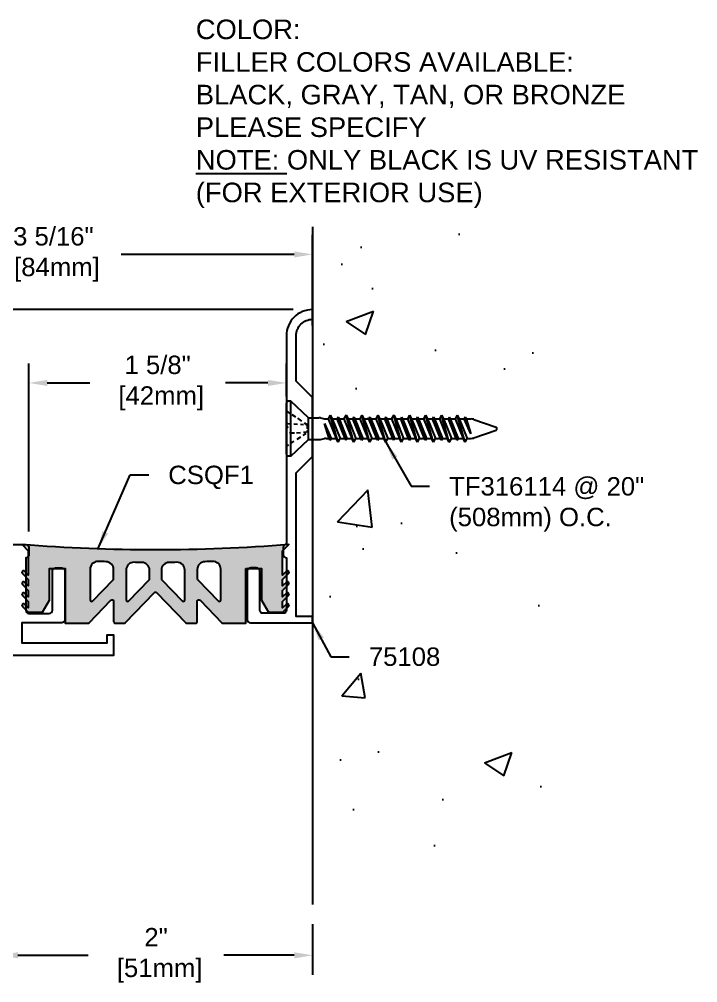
# Model space of a CAD drawing. Header units: inches. Extents: x -0.68 to 7.31, y -0.52 to 5.85.
# Drawn here: x 2.97 to 7.31, y -0.42 to 5.73 of the extents above; entities that cross this region are included whole.
import ezdxf

# ---------------------------------------------------------------- set-up
doc = ezdxf.new("R2010")
doc.units = ezdxf.units.IN
doc.header["$MEASUREMENT"] = 0
for name, color, linetype in [('Anchors', 4, 'Continuous'), ('Conditions', 1, 'Continuous'), ('Dimensions', 3, 'Continuous'), ('Fillers', 2, 'Continuous'), ('Metals', 7, 'Continuous'), ('Text', 2, 'Continuous')]:
    doc.layers.add(name, color=color, linetype=linetype)
doc.styles.add('ARIAL', font='arial.ttf')
doc.dimstyles.new('ARIAL', dxfattribs={"dimtxt": 0.1175, "dimasz": 0.1175, "dimexe": 0.125, "dimexo": 0.125, "dimgap": 0.125, "dimtad": 0, "dimtih": 1, "dimtoh": 1, "dimdec": 4, "dimzin": 0, "dimdsep": 46, "dimlunit": 4, "dimtxsty": 'ARIAL', "dimcen": 0.09, "dimadec": 0, "dimazin": 0, "dimtfac": 1, "dimtdec": 4, "dimtofl": 0, "dimtmove": 0, "dimatfit": 3, "dimfxl": 0, "dimfrac": 2, "dimtolj": 1, "dimtzin": 0, "dimarcsym": 0})

# ---------------------------------------------------------------- blocks, each defined once
blk = doc.blocks.new('*D1')
at = {"layer": 'Defpoints', "color": 0}
for p in [(2.8466, 0.0773), (4.8466, 0.0773), (2.8466, -0.247)]:
    blk.add_point(p, dxfattribs=at)
at = {"layer": 'Dimensions', "color": 0, "lineweight": -2}
for p, q in [((2.8466, -0.0477), (2.8466, -0.372)), ((4.8466, -0.0477), (4.8466, -0.372)), ((2.9641, -0.247), (3.4133, -0.247)), ((4.7291, -0.247), (4.2799, -0.247))]:
    blk.add_line(p, q, dxfattribs=at)
at = {"layer": 'Dimensions', "color": 0}
for points in [[(2.9641, -0.2274), (2.9641, -0.2666), (2.8466, -0.247)], [(4.7291, -0.2274), (4.7291, -0.2666), (4.8466, -0.247)]]:
    blk.add_solid(points, dxfattribs=at)
at = {"layer": 'Dimensions', "color": 0, "insert": (3.8466, -0.247), "char_height": 0.1175, "attachment_point": 5, "style": 'ARIAL'}
blk.add_mtext('\\A1;2"\\P [51mm]', dxfattribs=at)
blk = doc.blocks.new('*D3')
at = {"layer": 'Defpoints', "color": 0}
for p in [(1.5341, 4.2306), (4.8466, 3.6523), (1.5341, 2.0773)]:
    blk.add_point(p, dxfattribs=at)
at = {"layer": 'Dimensions', "color": 0, "lineweight": -2}
for p, q in [((1.5341, 2.2023), (1.5341, 4.3556)), ((4.8466, 3.7773), (4.8466, 4.3556)), ((1.6516, 4.2306), (2.757, 4.2306)), ((4.7291, 4.2306), (3.6237, 4.2306))]:
    blk.add_line(p, q, dxfattribs=at)
at = {"layer": 'Dimensions', "color": 0}
for points in [[(1.6516, 4.2502), (1.6516, 4.211), (1.5341, 4.2306)], [(4.7291, 4.2502), (4.7291, 4.211), (4.8466, 4.2306)]]:
    blk.add_solid(points, dxfattribs=at)
at = {"layer": 'Dimensions', "color": 0, "insert": (3.1903, 4.2306), "char_height": 0.1175, "attachment_point": 5, "style": 'ARIAL'}
blk.add_mtext('\\A1;3 5/16"\\P [84mm]', dxfattribs=at)
blk = doc.blocks.new('*D4')
at = {"layer": 'Defpoints', "color": 0}
for p in [(4.8466, 3.878), (-0.2271, 2.0773), (0.6192, 2.0773)]:
    blk.add_point(p, dxfattribs=at)
at = {"layer": 'Dimensions', "color": 0, "lineweight": -2}
for p, q in [((4.7216, 3.878), (-0.3521, 3.878)), ((-0.2271, 3.7605), (-0.2271, 3.164)), ((-0.2271, 2.1948), (-0.2271, 2.5656)), ((0.4942, 2.0773), (-0.3521, 2.0773))]:
    blk.add_line(p, q, dxfattribs=at)
at = {"layer": 'Dimensions', "color": 0}
for points in [[(-0.2467, 3.7605), (-0.2075, 3.7605), (-0.2271, 3.878)], [(-0.2467, 2.1948), (-0.2075, 2.1948), (-0.2271, 2.0773)]]:
    blk.add_solid(points, dxfattribs=at)
at = {"layer": 'Dimensions', "color": 0, "insert": (-0.2271, 2.8648), "char_height": 0.1175, "attachment_point": 5, "style": 'ARIAL'}
blk.add_mtext('\\A1;1 13/16"\\P [46mm]', dxfattribs=at)
blk = doc.blocks.new('*D8')
at = {"layer": 'Defpoints', "color": 0}
for p in [(4.6791, 3.4094), (4.6791, 3.1988), (3.0341, 2.3348)]:
    blk.add_point(p, dxfattribs=at)
at = {"layer": 'Dimensions', "color": 0, "lineweight": -2}
for p, q in [((3.0341, 2.4598), (3.0341, 3.5344)), ((4.6791, 3.3238), (4.6791, 3.5344)), ((3.1516, 3.4094), (3.4233, 3.4094)), ((4.5616, 3.4094), (4.2899, 3.4094))]:
    blk.add_line(p, q, dxfattribs=at)
at = {"layer": 'Dimensions', "color": 0}
for points in [[(3.1516, 3.429), (3.1516, 3.3898), (3.0341, 3.4094)], [(4.5616, 3.429), (4.5616, 3.3898), (4.6791, 3.4094)]]:
    blk.add_solid(points, dxfattribs=at)
at = {"layer": 'Dimensions', "color": 0, "insert": (3.8566, 3.4094), "char_height": 0.1175, "attachment_point": 5, "style": 'ARIAL'}
blk.add_mtext('\\A1;1 5/8"\\P [42mm]', dxfattribs=at)
blk = doc.blocks.new('75108')
blk.add_lwpolyline([(-2.9791, -4.2993, 0.414214), (-2.9991, -4.3193), (-2.9991, -4.6293, 0.414214), (-2.9791, -4.6493), (-2.5816, -4.6493), (-2.5816, -4.6093), (-2.6871, -4.6093), (-2.6871, -3.6928), (-2.5816, -3.5873), (-2.5816, -3.2113), (-2.6871, -3.1058), (-2.6871, -2.8163, -0.414214), (-2.5821, -2.7113), (-2.5816, -2.7113), (-2.5816, -2.6493), (-2.5821, -2.6493, 0.414214), (-2.7491, -2.8163), (-2.7491, -3.3893), (-2.7391, -3.3993), (-2.7491, -3.4093), (-2.7491, -4.1493), (-2.7496, -4.1493, 0.414214), (-2.7691, -4.1688), (-2.7691, -4.2143, 0.414214), (-2.7491, -4.2343), (-2.7491, -4.2343), (-2.7491, -4.5693, -0.414214), (-2.7691, -4.5893), (-2.8991, -4.5893, -0.414214), (-2.9191, -4.5693), (-2.9191, -4.3193, 0.414214), (-2.9391, -4.2993)], format="xyb", close=True)
blk = doc.blocks.new('TF316114')
for p, q in [((-0.1634, 0), (0.1634, 0)), ((-0.1042, -0.0127), (-0.1125, 0)), ((-0.1762, -0.0285), (-0.1747, -0.0103)), ((-0.1762, -0.0285), (0.1762, -0.0285)), ((-0.1762, -0.0285), (-0.0698, -0.141)), ((-0.0815, -0.0472), (-0.0915, -0.0321)), ((-0.0308, -0.0055), (-0.0311, -0.0002)), ((-0.0297, -0.0263), (-0.0301, -0.0195)), ((-0.0284, -0.051), (-0.0294, -0.0323)), ((0.0274, -0.0703), (0.0286, -0.0479)), ((0.0297, -0.0255), (0.0306, -0.0085)), ((0.0698, -0.141), (0.1762, -0.0285)), ((0.0898, -0.0346), (0.0746, -0.0579)), ((0.1095, -0.0045), (0.0979, -0.0223)), ((0.1762, -0.0285), (0.1747, -0.0103)), ((-0.0533, -0.0902), (-0.0691, -0.0662)), ((-0.0307, -0.1248), (-0.0441, -0.1044)), ((-0.0263, -0.091), (-0.0277, -0.065)), ((-0.0245, -0.1261), (-0.0253, -0.1097)), ((0.0373, -0.1147), (0.024, -0.135)), ((0.0253, -0.1104), (0.0264, -0.0896)), ((0.0662, -0.0707), (0.0485, -0.0976)), ((-0.0698, -0.141), (-0.0698, -0.2081)), ((-0.0698, -0.141), (0.0698, -0.141)), ((-0.024, -0.135), (-0.0107, -0.135)), ((-0.0018, -0.135), (0.0183, -0.135)), ((0.024, -0.135), (0.0245, -0.1246)), ((0.0698, -0.141), (0.0698, -0.2081)), ((-0.0737, -0.2796), (0.0321, -0.2431)), ((-0.0687, -0.2177), (-0.0633, -0.2437)), ((0.0321, -0.2431), (-0.0623, -0.2858)), ((-0.0623, -0.2734), (0.0321, -0.2431)), ((0.0687, -0.2177), (0.0633, -0.2437)), ((-0.0863, -0.3304), (0.0862, -0.2796)), ((-0.0737, -0.2796), (-0.0623, -0.2734)), ((-0.0737, -0.2796), (-0.0623, -0.2858)), ((-0.0623, -0.2533), (-0.0623, -0.2734)), ((0.0622, -0.2667), (-0.0623, -0.3175)), ((-0.0623, -0.2858), (-0.0623, -0.3175)), ((0.0622, -0.2925), (-0.0623, -0.3433)), ((0.0622, -0.2925), (0.0622, -0.3242)), ((0.0622, -0.2533), (0.0622, -0.2667)), ((0.0862, -0.2796), (0.0622, -0.2667)), ((0.0862, -0.2796), (0.0622, -0.2925)), ((-0.0863, -0.3304), (-0.0623, -0.3175)), ((-0.0863, -0.3304), (-0.0623, -0.3433)), ((-0.0737, -0.3812), (0.0737, -0.3304)), ((-0.0623, -0.375), (0.0622, -0.3242)), ((0.0622, -0.3365), (-0.0623, -0.3873)), ((-0.0623, -0.3433), (-0.0623, -0.375)), ((0.0622, -0.3682), (-0.0623, -0.419)), ((0.0737, -0.3304), (0.0622, -0.3242)), ((0.0737, -0.3304), (0.0622, -0.3365)), ((0.0622, -0.3365), (0.0622, -0.3682)), ((0.0862, -0.3812), (0.0622, -0.3682)), ((-0.0863, -0.4319), (0.0862, -0.3812)), ((-0.0863, -0.4319), (-0.0623, -0.419)), ((-0.0737, -0.3812), (-0.0623, -0.375)), ((-0.0737, -0.3812), (-0.0623, -0.3873)), ((-0.0623, -0.3873), (-0.0623, -0.419)), ((0.0622, -0.3941), (-0.0623, -0.4449)), ((-0.0623, -0.4766), (0.0622, -0.4258)), ((0.0862, -0.3812), (0.0622, -0.3941)), ((0.0622, -0.3941), (0.0622, -0.4258)), ((0.0737, -0.4319), (0.0622, -0.4258)), ((-0.0863, -0.4319), (-0.0623, -0.4449)), ((-0.0863, -0.5335), (0.0862, -0.4827)), ((-0.0737, -0.4827), (0.0737, -0.4319)), ((-0.0737, -0.4827), (-0.0623, -0.4766)), ((-0.0737, -0.4827), (-0.0623, -0.4889)), ((0.0622, -0.4381), (-0.0623, -0.4889)), ((-0.0623, -0.4449), (-0.0623, -0.4766)), ((0.0622, -0.4698), (-0.0623, -0.5206)), ((-0.0623, -0.4889), (-0.0623, -0.5206)), ((0.0737, -0.4319), (0.0622, -0.4381)), ((0.0622, -0.4381), (0.0622, -0.4698)), ((0.0862, -0.4827), (0.0622, -0.4698)), ((0.0862, -0.4827), (0.0622, -0.4956)), ((-0.0863, -0.5335), (-0.0623, -0.5206)), ((-0.0863, -0.5335), (-0.0623, -0.5464)), ((-0.0737, -0.5843), (0.0737, -0.5335)), ((0.0622, -0.4956), (-0.0623, -0.5464)), ((-0.0623, -0.5781), (0.0622, -0.5273)), ((0.0622, -0.5397), (-0.0623, -0.5904)), ((-0.0623, -0.5464), (-0.0623, -0.5781)), ((0.0622, -0.4956), (0.0622, -0.5273)), ((0.0737, -0.5335), (0.0622, -0.5273)), ((0.0737, -0.5335), (0.0622, -0.5397)), ((0.0622, -0.5397), (0.0622, -0.5714)), ((-0.0863, -0.6351), (0.0862, -0.5843)), ((-0.0737, -0.5843), (-0.0623, -0.5781)), ((-0.0737, -0.5843), (-0.0623, -0.5904)), ((0.0622, -0.5714), (-0.0623, -0.6221)), ((-0.0623, -0.5904), (-0.0623, -0.6221)), ((0.0622, -0.5972), (-0.0623, -0.648)), ((0.0862, -0.5843), (0.0622, -0.5714)), ((0.0862, -0.5843), (0.0622, -0.5972)), ((0.0622, -0.5972), (0.0622, -0.6289)), ((-0.0863, -0.6351), (-0.0623, -0.6221)), ((-0.0863, -0.6351), (-0.0623, -0.648)), ((-0.0737, -0.6858), (0.0737, -0.6351)), ((-0.0623, -0.6797), (0.0622, -0.6289)), ((0.0622, -0.6412), (-0.0623, -0.692)), ((-0.0623, -0.648), (-0.0623, -0.6797)), ((0.0622, -0.6729), (-0.0623, -0.7237)), ((0.0737, -0.6351), (0.0622, -0.6289)), ((0.0737, -0.6351), (0.0622, -0.6412)), ((0.0622, -0.6412), (0.0622, -0.6729)), ((0.0862, -0.6858), (0.0622, -0.6729)), ((-0.0863, -0.7366), (0.0862, -0.6858)), ((-0.0863, -0.7366), (-0.0623, -0.7237)), ((-0.0863, -0.7366), (-0.0623, -0.7495)), ((-0.0737, -0.6858), (-0.0623, -0.6797)), ((-0.0737, -0.6858), (-0.0623, -0.692)), ((-0.0737, -0.7874), (0.0737, -0.7366)), ((-0.0623, -0.692), (-0.0623, -0.7237)), ((0.0622, -0.6988), (-0.0623, -0.7495)), ((-0.0623, -0.7812), (0.0622, -0.7305)), ((0.0862, -0.6858), (0.0622, -0.6988)), ((0.0622, -0.6988), (0.0622, -0.7305)), ((0.0737, -0.7366), (0.0622, -0.7305)), ((0.0737, -0.7366), (0.0622, -0.7428)), ((-0.0863, -0.8382), (0.0862, -0.7874)), ((-0.0737, -0.7874), (-0.0623, -0.7812)), ((-0.0737, -0.7874), (-0.0623, -0.7936)), ((0.0622, -0.7428), (-0.0623, -0.7936)), ((-0.0623, -0.7495), (-0.0623, -0.7812)), ((0.0622, -0.7745), (-0.0623, -0.8253)), ((-0.0623, -0.7936), (-0.0623, -0.8253)), ((0.0622, -0.7428), (0.0622, -0.7745)), ((0.0862, -0.7874), (0.0622, -0.7745)), ((0.0862, -0.7874), (0.0622, -0.8003)), ((-0.0863, -0.8382), (-0.0623, -0.8253)), ((-0.0863, -0.8382), (-0.0623, -0.8511)), ((-0.0737, -0.889), (0.0737, -0.8382)), ((0.0622, -0.8003), (-0.0623, -0.8511)), ((-0.0623, -0.8828), (0.0622, -0.832)), ((0.0622, -0.8444), (-0.0623, -0.8951)), ((-0.0623, -0.8511), (-0.0623, -0.8828)), ((0.0622, -0.8003), (0.0622, -0.832)), ((0.0737, -0.8382), (0.0622, -0.832)), ((0.0737, -0.8382), (0.0622, -0.8444)), ((0.0622, -0.8444), (0.0622, -0.876)), ((-0.0863, -0.9397), (0.0862, -0.889)), ((-0.0737, -0.889), (-0.0623, -0.8828)), ((-0.0737, -0.889), (-0.0623, -0.8951)), ((0.0622, -0.876), (-0.0623, -0.9268)), ((-0.0623, -0.8951), (-0.0623, -0.9268)), ((0.0622, -0.9019), (-0.0623, -0.9527)), ((0.0862, -0.889), (0.0622, -0.876)), ((0.0862, -0.889), (0.0622, -0.9019)), ((0.0622, -0.9019), (0.0622, -0.9336)), ((-0.0863, -0.9397), (-0.0623, -0.9268)), ((-0.0863, -0.9397), (-0.0623, -0.9527)), ((-0.0737, -0.9905), (0.0737, -0.9397)), ((-0.0737, -0.9905), (-0.0623, -0.9844)), ((-0.0623, -0.9844), (0.0622, -0.9336)), ((0.0622, -0.9459), (-0.0623, -0.9967)), ((-0.0623, -0.9527), (-0.0623, -0.9844)), ((0.0622, -0.9776), (-0.0623, -1.0284)), ((0.0737, -0.9397), (0.0622, -0.9336)), ((0.0737, -0.9397), (0.0622, -0.9459)), ((0.0622, -0.9459), (0.0622, -0.9776)), ((0.0862, -0.9905), (0.0622, -0.9776)), ((-0.0863, -1.0413), (0.0862, -0.9905)), ((-0.0863, -1.0413), (-0.0623, -1.0284)), ((-0.0863, -1.0413), (-0.0623, -1.0542)), ((-0.0737, -0.9905), (-0.0623, -0.9967)), ((-0.0737, -1.0921), (0.0737, -1.0413)), ((-0.0623, -0.9967), (-0.0623, -1.0284)), ((0.0622, -1.0035), (-0.0623, -1.0542)), ((-0.0623, -1.0859), (0.0622, -1.0351)), ((0.0862, -0.9905), (0.0622, -1.0035)), ((0.0622, -1.0035), (0.0622, -1.0351)), ((0.0737, -1.0413), (0.0622, -1.0351)), ((0.0737, -1.0413), (0.0622, -1.0475)), ((-0.0863, -1.1429), (0.0862, -1.0921)), ((-0.0737, -1.0921), (-0.0623, -1.0859)), ((-0.0737, -1.0921), (-0.0623, -1.0983)), ((0.0622, -1.0475), (-0.0623, -1.0983)), ((-0.0623, -1.0542), (-0.0623, -1.0859)), ((0.0622, -1.0792), (-0.0623, -1.13)), ((-0.0623, -1.0983), (-0.0623, -1.13)), ((0.0622, -1.105), (-0.0623, -1.1558)), ((0.0622, -1.0475), (0.0622, -1.0792)), ((0.0862, -1.0921), (0.0622, -1.0792)), ((0.0862, -1.0921), (0.0622, -1.105)), ((0.0622, -1.105), (0.0622, -1.1367)), ((-0.0863, -1.1429), (-0.0623, -1.13)), ((-0.0863, -1.1429), (-0.0623, -1.1558)), ((-0.0623, -1.1558), (-0.0623, -1.1817)), ((-0.0335, -1.1798), (0.0622, -1.1367)), ((-0.0335, -1.1798), (0.0737, -1.1429)), ((0.0622, -1.149), (-0.0335, -1.1798)), ((0.0737, -1.1429), (0.0622, -1.1367)), ((0.0737, -1.1429), (0.0622, -1.149)), ((0.0622, -1.149), (0.0622, -1.1817)), ((-0.0596, -1.197), (-0.0096, -1.3398)), ((0.0596, -1.197), (0.0096, -1.3398))]:
    blk.add_line(p, q)
for centre, radius, start, end in [((-0.1634, -0.0113), 0.0112, 90, 175), ((0.1634, -0.0113), 0.0112, 5, 90), ((-0.0233, -0.2081), 0.0465, 180, 191.9357), ((-0.1088, -0.2533), 0.0465, 0, 11.9357), ((0.1087, -0.2533), 0.0465, 168.0643, 180), ((0.0233, -0.2081), 0.0465, 348.0643, 0), ((-0.0158, -1.1817), 0.0465, 180, 199.30575), ((0.0158, -1.1817), 0.0465, 340.69425, 0), ((0, -1.3354), 0.0106, 204.10008, 335.89992)]:
    blk.add_arc(centre, radius, start, end)
blk = doc.blocks.new('75201C')
blk.add_line((-1.6336, -3.7739), (-1.6336, -3.7739))
blk.add_lwpolyline([(-1.8836, -3.8589), (-1.8836, -4.1689, 0.414214), (-1.8636, -4.1889), (-1.6086, -4.1889), (-1.6086, -4.3179), (-2.1543, -4.3179), (-2.1543, -4.2649), (-2.1943, -4.2649), (-2.1943, -4.3979), (-1.4661, -4.3979), (-1.4661, -4.3579), (-1.5286, -4.3579), (-1.5286, -4.0289), (-1.4661, -4.0289), (-1.4661, -3.9889), (-1.2161, -3.9889), (-1.2161, -3.9489), (-1.1541, -3.9489), (-1.1541, -3.9889), (-1.0291, -3.9889), (-1.0291, -3.9489), (-0.9671, -3.9489), (-0.9671, -3.9889), (-0.8421, -3.9889), (-0.8421, -3.9489), (-0.7801, -3.9489), (-0.7801, -3.9889), (-0.6551, -3.9889), (-0.6551, -3.9489), (-0.5931, -3.9489), (-0.5931, -3.9889), (-0.1536, -3.9889), (-0.1536, -3.9834, 0.361139), (-0.1777, -3.9544), (-0.5286, -3.8889), (-0.7686, -3.8889), (-0.7786, -3.8989), (-0.7886, -3.8889), (-1.5286, -3.8889), (-1.5286, -3.7089, 0.414214), (-1.5486, -3.6889), (-1.6336, -3.6889, 0.414214), (-1.6536, -3.7089), (-1.6536, -3.7539, 0.414214), (-1.6336, -3.7739), (-1.6336, -4.1089, -0.414214), (-1.6536, -4.1289), (-1.7836, -4.1289, -0.414214), (-1.8036, -4.1089), (-1.8036, -3.8589, 0.414214), (-1.8236, -3.8389), (-1.8636, -3.8389, 0.414214)], format="xyb", close=True)
blk = doc.blocks.new('CSQF1')
h = blk.add_hatch(color=256)
h.paths.add_polyline_path([(0.8125, -0.0053), (0.8525, 0.0347, -0.040662), (-0.8525, 0.0347), (-0.8125, -0.0053), (-0.8125, -0.0485), (-0.8125, -0.1602), (-0.8363, -0.1364, 0.414214), (-0.8504, -0.1364, 0.414214), (-0.8504, -0.1506), (-0.8125, -0.1885), (-0.8125, -0.2302), (-0.8363, -0.2064, 0.414214), (-0.8504, -0.2064, 0.414214), (-0.8504, -0.2206), (-0.8125, -0.2585), (-0.8125, -0.3002), (-0.8363, -0.2764, 0.414214), (-0.8504, -0.2764, 0.414214), (-0.8504, -0.2906), (-0.8125, -0.3285), (-0.8125, -0.3702), (-0.8363, -0.3464, 0.414214), (-0.8504, -0.3464, 0.414214), (-0.8504, -0.3606), (-0.8154, -0.3956, 0.198912), (-0.8084, -0.3985), (-0.7225, -0.3985), (-0.6775, -0.3206), (-0.6775, -0.1185), (-0.5775, -0.1185), (-0.5775, -0.4685), (-0.4312, -0.4685, 0.203452), (-0.424, -0.4655), (-0.2847, -0.3212, -0.674509), (-0.2675, -0.3281), (-0.2675, -0.4585, 0.414214), (-0.2575, -0.4685), (-0.2012, -0.4685, 0.203452), (-0.194, -0.4655), (-0.0072, -0.272, -0.424475), (0.0072, -0.272), (0.194, -0.4655, 0.203452), (0.2012, -0.4685), (0.2575, -0.4685, 0.414214), (0.2675, -0.4585), (0.2675, -0.3281, -0.674509), (0.2847, -0.3212), (0.424, -0.4655, 0.203452), (0.4312, -0.4685), (0.4975, -0.4685), (0.5775, -0.4685), (0.5775, -0.1185), (0.6775, -0.1185), (0.6775, -0.3206), (0.7225, -0.3985), (0.8084, -0.3985, 0.198912), (0.8154, -0.3956), (0.8504, -0.3606, 0.414214), (0.8504, -0.3464, 0.414214), (0.8363, -0.3464), (0.8125, -0.3702), (0.8125, -0.3285), (0.8504, -0.2906, 0.414214), (0.8504, -0.2764, 0.414214), (0.8363, -0.2764), (0.8125, -0.3002), (0.8125, -0.2585), (0.8504, -0.2206, 0.414214), (0.8504, -0.2064, 0.414214), (0.8363, -0.2064), (0.8125, -0.2302), (0.8125, -0.1885), (0.8504, -0.1506, 0.414214), (0.8504, -0.1364, 0.414214), (0.8363, -0.1364), (0.8125, -0.1602), (0.8125, -0.0485)])
h.paths.add_polyline_path([(-0.2675, -0.1253), (-0.2675, -0.1841, -0.19438), (-0.2703, -0.1911), (-0.4003, -0.3257, -0.674509), (-0.4175, -0.3188), (-0.4175, -0.1236, -0.424378), (-0.3658, -0.0737, 0.001177), (-0.316, -0.0753, -0.405491)], flags=16)
h.paths.add_polyline_path([(-0.1369, -0.0791, 0.001176), (-0.0871, -0.0796, -0.411805), (-0.0375, -0.1296), (-0.0375, -0.1841, -0.19438), (-0.0403, -0.1911), (-0.1703, -0.3257, -0.674509), (-0.1875, -0.3188), (-0.1875, -0.1291, -0.418007)], flags=16)
h.paths.add_polyline_path([(0.0871, -0.0796, 0.001176), (0.1369, -0.0791, -0.418007), (0.1875, -0.1291), (0.1875, -0.3188, -0.674509), (0.1703, -0.3257), (0.0403, -0.1911, -0.19438), (0.0375, -0.1841), (0.0375, -0.1296, -0.411805)], flags=16)
h.paths.add_polyline_path([(0.316, -0.0753, 0.001177), (0.3658, -0.0737, -0.424378), (0.4175, -0.1236), (0.4175, -0.3188, -0.674509), (0.4003, -0.3257), (0.2703, -0.1911, -0.19438), (0.2675, -0.1841), (0.2675, -0.1253, -0.405491)], flags=16)
for points in [[(0.5775, -0.1185), (0.6775, -0.1185), (0.6775, -0.3206), (0.7225, -0.3985), (0.8084, -0.3985, 0.198912), (0.8154, -0.3956), (0.8504, -0.3606, 0.414214), (0.8504, -0.3464, 0.414214), (0.8363, -0.3464), (0.8125, -0.3702), (0.8125, -0.3285), (0.8504, -0.2906, 0.414214), (0.8504, -0.2764, 0.414214), (0.8363, -0.2764), (0.8125, -0.3002), (0.8125, -0.2585), (0.8504, -0.2206, 0.414214), (0.8504, -0.2064, 0.414214), (0.8363, -0.2064), (0.8125, -0.2302), (0.8125, -0.1885), (0.8504, -0.1506, 0.414214), (0.8504, -0.1364, 0.414214), (0.8363, -0.1364), (0.8125, -0.1602), (0.8125, -0.0485), (0.8125, -0.0053), (0.8525, 0.0347, -0.040662), (-0.8525, 0.0347), (-0.8125, -0.0053), (-0.8125, -0.0485), (-0.8125, -0.1602), (-0.8363, -0.1364, 0.414214), (-0.8504, -0.1364, 0.414214), (-0.8504, -0.1506), (-0.8125, -0.1885), (-0.8125, -0.2302), (-0.8363, -0.2064, 0.414214), (-0.8504, -0.2064, 0.414214), (-0.8504, -0.2206), (-0.8125, -0.2585), (-0.8125, -0.3002), (-0.8363, -0.2764, 0.414214), (-0.8504, -0.2764, 0.414214), (-0.8504, -0.2906), (-0.8125, -0.3285), (-0.8125, -0.3702), (-0.8363, -0.3464, 0.414214), (-0.8504, -0.3464, 0.414214), (-0.8504, -0.3606), (-0.8154, -0.3956, 0.198912), (-0.8084, -0.3985), (-0.7225, -0.3985), (-0.6775, -0.3206), (-0.6775, -0.1185), (-0.5775, -0.1185), (-0.5775, -0.4685), (-0.4312, -0.4685, 0.203452), (-0.424, -0.4655), (-0.2847, -0.3212, -0.674509), (-0.2675, -0.3281), (-0.2675, -0.4585, 0.414214), (-0.2575, -0.4685), (-0.2012, -0.4685, 0.203452), (-0.194, -0.4655), (-0.0072, -0.272, -0.424475), (0.0072, -0.272), (0.194, -0.4655, 0.203452), (0.2012, -0.4685), (0.2575, -0.4685, 0.414214), (0.2675, -0.4585), (0.2675, -0.3281, -0.674509), (0.2847, -0.3212), (0.424, -0.4655, 0.203452), (0.4312, -0.4685), (0.4975, -0.4685), (0.5775, -0.4685)], [(-0.2675, -0.1253, 0.405491), (-0.316, -0.0753, -0.001177), (-0.3658, -0.0737, 0.424378), (-0.4175, -0.1236), (-0.4175, -0.3188, 0.674509), (-0.4003, -0.3257), (-0.2703, -0.1911, 0.19438), (-0.2675, -0.1841)], [(-0.0375, -0.1296, 0.411805), (-0.0871, -0.0796, -0.001176), (-0.1369, -0.0791, 0.418007), (-0.1875, -0.1291), (-0.1875, -0.3188, 0.674509), (-0.1703, -0.3257), (-0.0403, -0.1911, 0.19438), (-0.0375, -0.1841)], [(0.1875, -0.1291, 0.418007), (0.1369, -0.0791, -0.001176), (0.0871, -0.0796, 0.411805), (0.0375, -0.1296), (0.0375, -0.1841, 0.19438), (0.0403, -0.1911), (0.1703, -0.3257, 0.674509), (0.1875, -0.3188)], [(0.4175, -0.1236, 0.424378), (0.3658, -0.0737, -0.001177), (0.316, -0.0753, 0.405491), (0.2675, -0.1253), (0.2675, -0.1841, 0.19438), (0.2703, -0.1911), (0.4003, -0.3257, 0.674509), (0.4175, -0.3188)]]:
    blk.add_lwpolyline(points, format="xyb", close=True)

msp = doc.modelspace()

# ---------------------------------------------------------------- hatches: boundary and pattern name
at = {"layer": 'Conditions'}
h = msp.add_hatch(dxfattribs=at)
h.set_pattern_fill('AR-CONC', color=256, scale=0.25, style=0)
h.paths.add_polyline_path([(2.07895, 1.18678), (2.0904, 1.19294), (2.0904, 1.22463), (2.0664, 1.23756), (2.0904, 1.25048), (2.0904, 1.28218), (2.07895, 1.28834), (2.0904, 1.2945), (2.0904, 1.3262), (2.0664, 1.33912), (2.0904, 1.35205), (2.0904, 1.38374), (2.07895, 1.3899), (2.0904, 1.39607), (2.0904, 1.42776), (2.0664, 1.44068), (2.0904, 1.45361), (2.0904, 1.4853), (2.07895, 1.49146), (2.0904, 1.49763), (2.0904, 1.52932), (2.0664, 1.54225), (2.0904, 1.55517), (2.0904, 1.58686), (2.07895, 1.59303), (2.0904, 1.59919), (2.0904, 1.63088), (2.0664, 1.64381), (2.0904, 1.65673), (2.0904, 1.68843), (2.07895, 1.69459), (2.0904, 1.70075), (2.0904, 1.73245), (2.0664, 1.74537), (2.0904, 1.7583), (2.0904, 1.78999), (2.07895, 1.79615), (2.0904, 1.80232), (2.0904, 1.83401), (2.0664, 1.84693), (2.0904, 1.85986), (2.0904, 1.89155), (2.07895, 1.89771), (2.0904, 1.90388), (2.0904, 1.92401, 0.0521265), (2.08939, 1.93363), (2.0839, 1.9596, -0.0521265), (2.0829, 1.96921), (2.0829, 2.03631), (2.04408, 2.07731), (0.61924, 2.07731), (0.61924, 0.07731), (2.8466, 0.07731), (2.8466, 2.07731), (2.26121, 2.07731), (2.2224, 2.03631), (2.2224, 1.96921, -0.0521265), (2.22139, 1.9596), (2.2159, 1.93363, 0.0521265), (2.2149, 1.92401), (2.2149, 1.91064), (2.2389, 1.89771), (2.2149, 1.88479), (2.2149, 1.8531), (2.22634, 1.84693), (2.2149, 1.84077), (2.2149, 1.80908), (2.2389, 1.79615), (2.2149, 1.78323), (2.2149, 1.75153), (2.22634, 1.74537), (2.2149, 1.73921), (2.2149, 1.70751), (2.2389, 1.69459), (2.2149, 1.68166), (2.2149, 1.64997), (2.22634, 1.64381), (2.2149, 1.63764), (2.2149, 1.60595), (2.2389, 1.59303), (2.2149, 1.5801), (2.2149, 1.54841), (2.22634, 1.54225), (2.2149, 1.53608), (2.2149, 1.50439), (2.2389, 1.49146), (2.2149, 1.47854), (2.2149, 1.44685), (2.22634, 1.44068), (2.2149, 1.43452), (2.2149, 1.40283), (2.2389, 1.3899), (2.2149, 1.37698), (2.2149, 1.34528), (2.22634, 1.33912), (2.2149, 1.33296), (2.2149, 1.30126), (2.2389, 1.28834), (2.2149, 1.27541), (2.2149, 1.24372), (2.22634, 1.23756), (2.2149, 1.23139), (2.2149, 1.1997), (2.2389, 1.18678), (2.2149, 1.17385), (2.2149, 1.14216), (2.22634, 1.136), (2.2149, 1.12983), (2.2149, 1.09814), (2.2389, 1.08521), (2.2149, 1.07229), (2.2149, 1.0406), (2.22634, 1.03443), (2.2149, 1.02827), (2.2149, 0.99565, -0.084437), (2.21228, 0.98027), (2.16287, 0.83922, -0.709275), (2.14301, 0.83756), (2.09301, 0.98027, -0.084437), (2.0904, 0.99565), (2.0904, 1.02151), (2.0664, 1.03443), (2.0904, 1.04736), (2.0904, 1.07905), (2.07895, 1.08521), (2.0904, 1.09138), (2.0904, 1.12307), (2.0664, 1.136), (2.0904, 1.14892), (2.0904, 1.18061)])
h.paths.add_polyline_path([(6.32459, 4.40774), (4.8466, 4.40774), (4.8466, 3.18714), (4.88719, 3.18714, -0.0521265), (4.89681, 3.18614), (4.92278, 3.18065, 0.0521265), (4.93239, 3.17964), (4.94576, 3.17964), (4.95869, 3.20364), (4.97161, 3.17964), (5.00331, 3.17964), (5.00947, 3.19109), (5.01563, 3.17964), (5.04733, 3.17964), (5.06025, 3.20364), (5.07318, 3.17964), (5.10487, 3.17964), (5.11103, 3.19109), (5.1172, 3.17964), (5.14889, 3.17964), (5.16181, 3.20364), (5.17474, 3.17964), (5.20643, 3.17964), (5.2126, 3.19109), (5.21876, 3.17964), (5.25045, 3.17964), (5.26338, 3.20364), (5.2763, 3.17964), (5.30799, 3.17964), (5.31416, 3.19109), (5.32032, 3.17964), (5.35201, 3.17964), (5.36494, 3.20364), (5.37786, 3.17964), (5.40956, 3.17964), (5.41572, 3.19109), (5.42188, 3.17964), (5.45358, 3.17964), (5.4665, 3.20364), (5.47943, 3.17964), (5.51112, 3.17964), (5.51728, 3.19109), (5.52345, 3.17964), (5.55514, 3.17964), (5.56806, 3.20364), (5.58099, 3.17964), (5.61268, 3.17964), (5.61885, 3.19109), (5.62501, 3.17964), (5.6567, 3.17964), (5.66963, 3.20364), (5.68255, 3.17964), (5.71424, 3.17964), (5.72041, 3.19109), (5.72657, 3.17964), (5.75826, 3.17964), (5.77119, 3.20364), (5.78411, 3.17964), (5.81581, 3.17964), (5.82197, 3.19109), (5.82813, 3.17964), (5.86076, 3.17964, -0.084437), (5.87613, 3.17703), (6.01718, 3.12762, -0.709275), (6.01885, 3.10775), (5.87613, 3.05776, -0.084437), (5.86076, 3.05514), (5.8349, 3.05514), (5.82197, 3.03114), (5.80905, 3.05514), (5.77735, 3.05514), (5.77119, 3.0437), (5.76503, 3.05514), (5.73333, 3.05514), (5.72041, 3.03114), (5.70748, 3.05514), (5.67579, 3.05514), (5.66963, 3.0437), (5.66346, 3.05514), (5.63177, 3.05514), (5.61885, 3.03114), (5.60592, 3.05514), (5.57423, 3.05514), (5.56806, 3.0437), (5.5619, 3.05514), (5.53021, 3.05514), (5.51728, 3.03114), (5.50436, 3.05514), (5.47266, 3.05514), (5.4665, 3.0437), (5.46034, 3.05514), (5.42865, 3.05514), (5.41572, 3.03114), (5.4028, 3.05514), (5.3711, 3.05514), (5.36494, 3.0437), (5.35878, 3.05514), (5.32708, 3.05514), (5.31416, 3.03114), (5.30123, 3.05514), (5.26954, 3.05514), (5.26338, 3.0437), (5.25721, 3.05514), (5.22552, 3.05514), (5.2126, 3.03114), (5.19967, 3.05514), (5.16798, 3.05514), (5.16181, 3.0437), (5.15565, 3.05514), (5.12396, 3.05514), (5.11103, 3.03114), (5.09811, 3.05514), (5.06641, 3.05514), (5.06025, 3.0437), (5.05409, 3.05514), (5.0224, 3.05514), (5.00947, 3.03114), (4.99655, 3.05514), (4.96485, 3.05514), (4.95869, 3.0437), (4.95253, 3.05514), (4.93239, 3.05514, 0.0521265), (4.92278, 3.05414), (4.89681, 3.04865, -0.0521265), (4.88719, 3.04764), (4.8466, 3.04764), (4.8466, 0.07731), (6.32459, 0.07731)])
h.paths.add_polyline_path([(0.69843, 1.51926), (1.33217, 1.51926), (1.33217, 1.76139), (0.69843, 1.76139)], flags=24)
h.paths.add_polyline_path([(5.16921, 1.53818), (5.68442, 1.53818), (5.68442, 1.78031), (5.16921, 1.78031)], flags=24)
h.paths.add_polyline_path([(5.67992, 2.42709), (6.99173, 2.42709), (6.99173, 2.86718), (5.67992, 2.86718)], flags=9)

# ---------------------------------------------------------------- linework, layer by layer
msp.add_line((4.8466, 4.40774), (4.8466, 0.07731), dxfattribs=at)

# ---------------------------------------------------------------- block references
at = {"xscale": -1}
msp.add_blockref('75201C', (1.38047, 6.0662), dxfattribs=at)
at = {"layer": 'Anchors', "rotation": 90}
msp.add_blockref('TF316114', (4.6791, 3.11739), dxfattribs=at)
at = {"layer": 'Fillers'}
msp.add_blockref('CSQF1', (3.84264, 2.34264), dxfattribs=at)
at = {"layer": 'Metals'}
msp.add_blockref('75108', (7.4282, 6.52729), dxfattribs=at)

# ---------------------------------------------------------------- texts
at = {"layer": 'Text', "insert": (4.10038, 5.73093), "char_height": 0.125, "width": 3.4512279, "attachment_point": 1, "style": 'ARIAL'}
msp.add_mtext('COLOR:{\\L                        \\~\\P}FILLER COLORS AVAILABLE:\\PBLACK, GRAY, TAN, OR BRONZE\\PPLEASE SPECIFY\\P{\\LNOTE:} ONLY BLACK IS UV RESISTANT (FOR EXTERIOR USE)', dxfattribs=at)
at = {"layer": 'Text', "char_height": 0.1175, "style": 'ARIAL'}
for s, insert, attachment_point in [('CSQF1', (3.92422, 2.8808), 1), ('\\A1;TF316114 @ 20"\\P(508mm) O.C.', (5.71923, 2.80779), 1), ('75108', (5.20636, 1.60034), 7)]:
    msp.add_mtext(s, dxfattribs=dict(at, insert=insert, attachment_point=attachment_point))

# ---------------------------------------------------------------- dimensions: what is measured, and where the dimension line sits
at = {"layer": 'Dimensions'}
for base, p1, p2, picture, middle in [((1.5341, 4.23063), (4.8466, 3.65231), (1.5341, 2.07731), '*D3', (3.19035, 4.23063)), ((4.67908, 3.40937), (3.0341, 2.33481), (4.67908, 3.19881), '*D8', (3.85659, 3.40937)), ((2.8466, -0.24702), (4.8466, 0.07731), (2.8466, 0.07731), '*D1', (3.8466, -0.24702))]:
    dim = msp.add_linear_dim(base=base, p1=p1, p2=p2, dimstyle='ARIAL', override={"dimpost": '\\X'}, dxfattribs=at)
    dim.commit()
    dim.dimension.update_dxf_attribs({"geometry": picture, "text_midpoint": middle, "dimtype": 160})
dim = msp.add_linear_dim(base=(-0.2271, 2.07731), p1=(4.8466, 3.87799), p2=(0.61924, 2.07731), angle=90, dimstyle='ARIAL', override={"dimpost": '\\X'}, dxfattribs=at)
dim.commit()
dim.dimension.update_dxf_attribs({"geometry": '*D4', "text_midpoint": (-0.2271, 2.86481), "dimtype": 160})

# ---------------------------------------------------------------- leaders
at = {"layer": 'Text', "annotation_type": 0, "has_hookline": 1, "hookline_direction": 0}
for points, text_width in [([(5.31416, 3.03114), (5.47673, 2.74904), (5.59423, 2.74904)], 1.23543), ([(3.47498, 2.34752), (3.68172, 2.82205), (3.79922, 2.82205)], 0.50895), ([(4.8466, 1.87799), (4.96386, 1.65909), (5.08136, 1.65909)], 0.44147)]:
    msp.add_leader(points, dimstyle='ARIAL', dxfattribs=dict(at, text_width=text_width))

doc.saveas('drawing.dxf')
